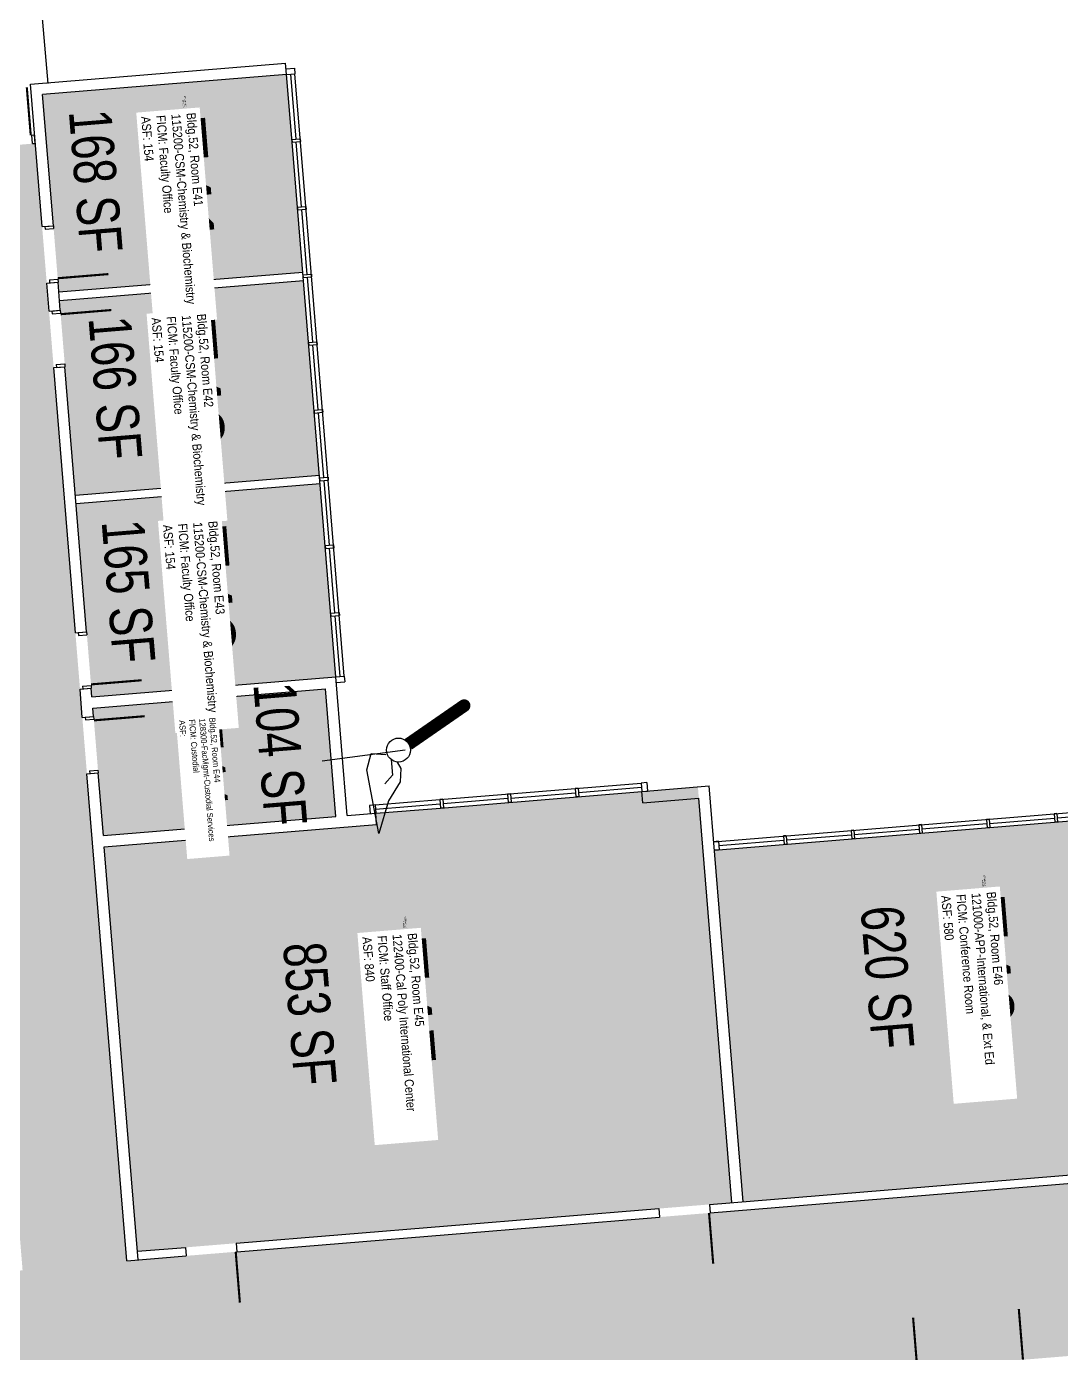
# Model space of a CAD drawing. Header units: inches. Extents: x 69213595 to 69219133, y 27671820 to 27676125.
# Drawn here: x 69214319 to 69215051, y 27673386 to 27674324 of the extents above; entities that cross this region are included whole.
import ezdxf
from ezdxf.enums import TextEntityAlignment as Align

# ---------------------------------------------------------------- set-up
doc = ezdxf.new("R2010")
doc.units = ezdxf.units.IN
doc.header["$LTSCALE"] = 100
doc.header["$MEASUREMENT"] = 0
doc.layers.get('0').update_dxf_attribs({"linetype": 'CONTINUOUS'})
for name, color, linetype in [('A-DOOR', 2, 'CONTINUOUS'), ('A-FLOR', 3, 'CONTINUOUS'), ('A-GLAZ', 1, 'CONTINUOUS'), ('A-IDEN-ICON', 4, 'CONTINUOUS'), ('A-IDEN-RNUM', 7, 'CONTINUOUS'), ('A-IDEN-SNUM', 4, 'CONTINUOUS'), ('A-IDEN-VNUM', 4, 'CONTINUOUS'), ('A-WALL', 5, 'CONTINUOUS'), ('AREA-TEXT', 3, 'CONTINUOUS'), ('Rooms-Category-Color', 7, 'CONTINUOUS'), ('Rooms-College-Color', 7, 'CONTINUOUS'), ('Rooms-Department-Color', 7, 'CONTINUOUS'), ('Rooms-Division-Color', 7, 'CONTINUOUS'), ('Rooms-Information', 7, 'CONTINUOUS')]:
    doc.layers.add(name, color=color, linetype=linetype)
doc.styles.add('CP_AREA', font='arial.ttf', dxfattribs={"height": 15})
doc.styles.add('CP_ROOMSNUMBER', font='arial.ttf', dxfattribs={"height": 1})
doc.styles.add('CP_ROOMVNUMBER', font='arial.ttf', dxfattribs={"width": 0.85, "height": 0.075})

# ---------------------------------------------------------------- blocks, each defined once
blk = doc.blocks.new('CPCUST')
for p, q in [((0.0297, -0.0341), (0.0376, -0.0302)), ((0.0376, -0.0302), (0.0533, -0.0324)), ((0.0171, -0.0639), (0.02, -0.0466)), ((0.0262, -0.0408), (0.0446, -0.0406)), ((0.0446, -0.0406), (0.0543, -0.0505)), ((0.0533, -0.0324), (0.0745, -0.0479)), ((0.0745, -0.0479), (0.1117, -0.0625)), ((0.0358, -0.0705), (0.0171, -0.0639)), ((0.1117, -0.0625), (0.0358, -0.0705))]:
    blk.add_line(p, q)
at = {"const_width": 0.015}
blk.add_lwpolyline([(-0.03, 0.05), (0.01, -0.0193)], dxfattribs=at)
at = {"const_width": 0.0075}
blk.add_lwpolyline([(-0.0332, 0.0481, 1), (-0.0268, 0.0519, 1)], format="xyb", close=True, dxfattribs=at)
blk.add_circle((0.0158, -0.0313), 0.0141)

msp = doc.modelspace()

# ---------------------------------------------------------------- hatches: boundary and pattern name
at = {"layer": 'Rooms-Category-Color', "true_color": 0xadadad}
for points in [[(69215840.75, 27673099.77), (69215837.81, 27673135.65), (69215823.62, 27673308.82), (69215820.68, 27673344.7), (69215812.35, 27673446.36), (69215565.93, 27673426.17), (69215557.95, 27673425.52), (69215582.07, 27673131.25), (69215510.31, 27673125.37), (69215486.68, 27673413.66), (69215486.19, 27673419.63), (69215058.63, 27673384.6), (69215022.75, 27673381.66), (69214983.88, 27673378.47), (69214948, 27673375.53), (69214569.27, 27673344.5), (69214533.39, 27673341.56), (69214399.83, 27673330.62), (69214359.94, 27673327.64), (69214296.12, 27673322.87), (69214154.6, 27673311.28), (69214144.8, 27673430.87), (69214310.24, 27673444.43), (69214316.22, 27673444.92), (69214311.48, 27673502.73), (69214308.54, 27673538.61), (69214306.58, 27673562.53), (69214303.64, 27673598.41), (69214287.8, 27673791.76), (69214284.86, 27673827.64), (69214282.9, 27673851.56), (69214279.96, 27673887.44), (69214264.28, 27674078.8), (69214261.34, 27674114.68), (69214259.38, 27674138.6), (69214256.44, 27674174.48), (69214251.46, 27674235.27), (69214325.21, 27674241.32), (69214357.31, 27673849.63), (69214389.91, 27673451.71), (69214397.89, 27673452.37), (69214818.23, 27673486.81), (69215063.65, 27673506.92), (69215099.53, 27673509.86), (69215207.17, 27673518.68), (69215243.05, 27673521.62), (69215548.03, 27673546.61), (69215556, 27673547.26), (69215802.43, 27673567.45), (69215790.24, 27673716.22), (69215832.85, 27673719.71), (69215832.36, 27673725.69), (69215789.75, 27673722.2), (69215745.81, 27674258.39), (69215742.87, 27674294.27), (69215716.68, 27674613.92), (69215713.74, 27674649.8), (69215706.5, 27674738.19), (69215524.47, 27675247.88), (69215512.34, 27675281.78), (69215403.46, 27675585.87), (69215540.46, 27675634.88), (69215548.89, 27675611.3), (69215561.02, 27675577.4), (69215622.41, 27675405.79), (69215634.54, 27675371.9), (69215739.63, 27675078.13), (69215751.76, 27675044.23), (69215797.61, 27674916.07), (69215921.32, 27674926.2), (69215957.2, 27674929.14), (69215999.35, 27674932.6), (69216032.24, 27674935.29), (69216068.12, 27674938.23), (69216151.84, 27674945.09), (69216187.72, 27674948.03), (69216314.29, 27674958.4), (69216421.93, 27674967.22), (69216888.37, 27675005.44), (69216924.25, 27675008.38), (69216954.15, 27675010.83), (69216990.03, 27675013.77), (69217037.87, 27675017.69), (69217073.75, 27675020.63), (69217468.43, 27675052.97), (69217504.3, 27675055.91), (69217563.11, 27675060.73), (69217598.99, 27675063.67), (69217671.74, 27675069.63), (69217707.62, 27675072.57), (69218096.32, 27675104.42), (69218132.2, 27675107.36), (69218174.06, 27675110.79), (69218209.94, 27675113.73), (69218254.79, 27675117.41), (69218290.67, 27675120.35), (69218673.39, 27675151.71), (69218709.27, 27675154.65), (69218751.13, 27675158.08), (69218763.09, 27675012.07), (69218721.23, 27675008.64), (69218685.35, 27675005.7), (69218302.63, 27674974.34), (69218266.75, 27674971.4), (69218221.9, 27674967.72), (69218186.02, 27674964.78), (69218144.16, 27674961.35), (69218108.28, 27674958.41), (69217719.59, 27674926.56), (69217659.79, 27674921.66), (69217459.71, 27674905.27), (69217423.83, 27674902.33), (69217257.39, 27674888.69), (69217221.51, 27674885.75), (69217193.6, 27674883.46), (69217173.67, 27674881.83), (69217137.79, 27674878.89), (69216744.85, 27674846.69), (69216708.97, 27674843.75), (69216649.18, 27674838.85), (69216613.3, 27674835.91), (69216553.5, 27674831.01), (69216517.62, 27674828.07), (69216130.66, 27674796.37), (69216094.78, 27674793.43), (69216076.84, 27674791.96), (69216040.96, 27674789.02), (69215849.6, 27674773.34), (69215854.29, 27674716.18), (69215857.23, 27674680.3), (69215861.21, 27674631.7), (69215864.15, 27674595.82), (69215878.25, 27674423.76), (69215885.48, 27674335.55), (69215927.34, 27674338.98), (69215930.14, 27674304.8), (69215932.75, 27674272.9), (69215933.14, 27674268.22), (69215891.28, 27674264.79), (69215918.27, 27673935.39), (69215919.25, 27673923.33), (69215934.66, 27673734.09), (69215892.15, 27673730.59), (69215892.64, 27673724.61), (69215935.15, 27673728.11), (69215955.34, 27673482.91), (69216291.47, 27673510.45), (69216327.35, 27673513.39), (69216554.59, 27673532.01), (69216590.46, 27673534.95), (69216716.04, 27673545.24), (69216751.92, 27673548.18), (69217242.28, 27673588.36), (69217278.16, 27673591.3), (69217349.92, 27673597.18), (69217385.8, 27673600.12), (69217430.65, 27673603.8), (69217484.47, 27673608.21), (69217520.35, 27673611.15), (69217734.63, 27673628.71), (69217736.43, 27673606.78), (69217744.4, 27673607.43), (69217743.91, 27673613.41), (69217774.81, 27673615.95), (69217751.12, 27673904.98), (69217831.85, 27673911.59), (69217854.23, 27673638.51), (69217862.2, 27673639.16), (69218120.34, 27673660.31), (69218156.22, 27673663.25), (69218345.58, 27673678.77), (69218405.38, 27673683.67), (69218536.94, 27673694.45), (69218596.74, 27673699.35), (69218780.13, 27673714.38), (69218837.93, 27673719.11), (69218907.7, 27673724.83), (69218911.13, 27673682.97), (69218914.07, 27673647.09), (69218917.5, 27673605.23), (69218925.02, 27673513.48), (69218805.42, 27673503.68), (69218797.9, 27673595.43), (69218789.93, 27673594.78), (69218691.26, 27673586.69), (69218655.38, 27673583.75), (69218547.74, 27673574.93), (69218511.86, 27673571.99), (69218404.22, 27673563.17), (69218368.34, 27673560.23), (69218261.7, 27673551.49), (69218225.82, 27673548.55), (69218118.18, 27673539.73), (69218082.3, 27673536.79), (69217968.68, 27673527.48), (69217932.8, 27673524.54), (69217752.4, 27673509.76), (69217750.61, 27673531.69), (69217742.63, 27673531.03), (69217769.09, 27673208.12), (69217697.33, 27673202.24), (69217672.67, 27673503.23), (69217432.48, 27673483.55), (69217249.09, 27673468.52), (69217213.21, 27673465.58), (69217045.77, 27673451.86), (69217009.89, 27673448.92), (69216812.55, 27673432.75), (69216776.67, 27673429.81), (69216150.27, 27673378.48), (69216114.39, 27673375.54), (69215965.14, 27673363.31), (69215993.24, 27673020.46), (69215995.85, 27672988.57), (69215998.79, 27672952.69), (69216035.09, 27672509.67), (69215890.08, 27672497.79), (69215883.54, 27672577.52), (69215880.28, 27672617.39), (69215878.74, 27672636.1), (69215860.5, 27672858.78), (69215857.56, 27672894.66)], [(69214373.32, 27673752.11), (69214537.77, 27673765.59), (69214530.38, 27673855.78), (69214365.93, 27673842.31)]]:
    msp.add_hatch(color=253, dxfattribs=at).paths.add_polyline_path(points)
at = {"layer": 'Rooms-Category-Color', "true_color": 0xfa9ba3}
for points in [[(69214502.83, 27674289.98), (69214330.41, 27674275.86), (69214341.84, 27674136.32), (69214514.26, 27674150.45), (69214506.75, 27674242.14)], [(69214342.33, 27674130.34), (69214514.75, 27674144.47), (69214526.02, 27674006.93), (69214353.6, 27673992.8)], [(69214365.28, 27673850.28), (69214537.7, 27673864.41), (69214526.51, 27674000.95), (69214354.09, 27673986.82)], [(69214611.73, 27673771.65), (69214793.67, 27673786.55), (69214817.74, 27673492.79), (69214397.4, 27673458.35), (69214373.98, 27673744.14), (69214566.52, 27673759.91), (69214565.87, 27673767.89)], [(69214825.71, 27673493.44), (69215063.16, 27673512.9), (69215099.04, 27673515.84), (69215182.76, 27673522.7), (69215162.41, 27673771.12), (69215141.68, 27673769.42), (69214805.35, 27673741.86)]]:
    msp.add_hatch(color=241, dxfattribs=at).paths.add_polyline_path(points)
at = {"layer": 'Rooms-College-Color', "true_color": 0xadadad}
for points in [[(69215840.75, 27673099.77), (69215837.81, 27673135.65), (69215823.62, 27673308.82), (69215820.68, 27673344.7), (69215812.35, 27673446.36), (69215565.93, 27673426.17), (69215557.95, 27673425.52), (69215582.07, 27673131.25), (69215510.31, 27673125.37), (69215486.68, 27673413.66), (69215486.19, 27673419.63), (69215058.63, 27673384.6), (69215022.75, 27673381.66), (69214983.88, 27673378.47), (69214948, 27673375.53), (69214569.27, 27673344.5), (69214533.39, 27673341.56), (69214399.83, 27673330.62), (69214359.94, 27673327.64), (69214296.12, 27673322.87), (69214154.6, 27673311.28), (69214144.8, 27673430.87), (69214310.24, 27673444.43), (69214316.22, 27673444.92), (69214311.48, 27673502.73), (69214308.54, 27673538.61), (69214306.58, 27673562.53), (69214303.64, 27673598.41), (69214287.8, 27673791.76), (69214284.86, 27673827.64), (69214282.9, 27673851.56), (69214279.96, 27673887.44), (69214264.28, 27674078.8), (69214261.34, 27674114.68), (69214259.38, 27674138.6), (69214256.44, 27674174.48), (69214251.46, 27674235.27), (69214325.21, 27674241.32), (69214357.31, 27673849.63), (69214389.91, 27673451.71), (69214397.89, 27673452.37), (69214818.23, 27673486.81), (69215063.65, 27673506.92), (69215099.53, 27673509.86), (69215207.17, 27673518.68), (69215243.05, 27673521.62), (69215548.03, 27673546.61), (69215556, 27673547.26), (69215802.43, 27673567.45), (69215790.24, 27673716.22), (69215832.85, 27673719.71), (69215832.36, 27673725.69), (69215789.75, 27673722.2), (69215745.81, 27674258.39), (69215742.87, 27674294.27), (69215716.68, 27674613.92), (69215713.74, 27674649.8), (69215706.5, 27674738.19), (69215524.47, 27675247.88), (69215512.34, 27675281.78), (69215403.46, 27675585.87), (69215540.46, 27675634.88), (69215548.89, 27675611.3), (69215561.02, 27675577.4), (69215622.41, 27675405.79), (69215634.54, 27675371.9), (69215739.63, 27675078.13), (69215751.76, 27675044.23), (69215797.61, 27674916.07), (69215921.32, 27674926.2), (69215957.2, 27674929.14), (69215999.35, 27674932.6), (69216032.24, 27674935.29), (69216068.12, 27674938.23), (69216151.84, 27674945.09), (69216187.72, 27674948.03), (69216314.29, 27674958.4), (69216421.93, 27674967.22), (69216888.37, 27675005.44), (69216924.25, 27675008.38), (69216954.15, 27675010.83), (69216990.03, 27675013.77), (69217037.87, 27675017.69), (69217073.75, 27675020.63), (69217468.43, 27675052.97), (69217504.3, 27675055.91), (69217563.11, 27675060.73), (69217598.99, 27675063.67), (69217671.74, 27675069.63), (69217707.62, 27675072.57), (69218096.32, 27675104.42), (69218132.2, 27675107.36), (69218174.06, 27675110.79), (69218209.94, 27675113.73), (69218254.79, 27675117.41), (69218290.67, 27675120.35), (69218673.39, 27675151.71), (69218709.27, 27675154.65), (69218751.13, 27675158.08), (69218763.09, 27675012.07), (69218721.23, 27675008.64), (69218685.35, 27675005.7), (69218302.63, 27674974.34), (69218266.75, 27674971.4), (69218221.9, 27674967.72), (69218186.02, 27674964.78), (69218144.16, 27674961.35), (69218108.28, 27674958.41), (69217719.59, 27674926.56), (69217659.79, 27674921.66), (69217459.71, 27674905.27), (69217423.83, 27674902.33), (69217257.39, 27674888.69), (69217221.51, 27674885.75), (69217193.6, 27674883.46), (69217173.67, 27674881.83), (69217137.79, 27674878.89), (69216744.85, 27674846.69), (69216708.97, 27674843.75), (69216649.18, 27674838.85), (69216613.3, 27674835.91), (69216553.5, 27674831.01), (69216517.62, 27674828.07), (69216130.66, 27674796.37), (69216094.78, 27674793.43), (69216076.84, 27674791.96), (69216040.96, 27674789.02), (69215849.6, 27674773.34), (69215854.29, 27674716.18), (69215857.23, 27674680.3), (69215861.21, 27674631.7), (69215864.15, 27674595.82), (69215878.25, 27674423.76), (69215885.48, 27674335.55), (69215927.34, 27674338.98), (69215930.14, 27674304.8), (69215932.75, 27674272.9), (69215933.14, 27674268.22), (69215891.28, 27674264.79), (69215918.27, 27673935.39), (69215919.25, 27673923.33), (69215934.66, 27673734.09), (69215892.15, 27673730.59), (69215892.64, 27673724.61), (69215935.15, 27673728.11), (69215955.34, 27673482.91), (69216291.47, 27673510.45), (69216327.35, 27673513.39), (69216554.59, 27673532.01), (69216590.46, 27673534.95), (69216716.04, 27673545.24), (69216751.92, 27673548.18), (69217242.28, 27673588.36), (69217278.16, 27673591.3), (69217349.92, 27673597.18), (69217385.8, 27673600.12), (69217430.65, 27673603.8), (69217484.47, 27673608.21), (69217520.35, 27673611.15), (69217734.63, 27673628.71), (69217736.43, 27673606.78), (69217744.4, 27673607.43), (69217743.91, 27673613.41), (69217774.81, 27673615.95), (69217751.12, 27673904.98), (69217831.85, 27673911.59), (69217854.23, 27673638.51), (69217862.2, 27673639.16), (69218120.34, 27673660.31), (69218156.22, 27673663.25), (69218345.58, 27673678.77), (69218405.38, 27673683.67), (69218536.94, 27673694.45), (69218596.74, 27673699.35), (69218780.13, 27673714.38), (69218837.93, 27673719.11), (69218907.7, 27673724.83), (69218911.13, 27673682.97), (69218914.07, 27673647.09), (69218917.5, 27673605.23), (69218925.02, 27673513.48), (69218805.42, 27673503.68), (69218797.9, 27673595.43), (69218789.93, 27673594.78), (69218691.26, 27673586.69), (69218655.38, 27673583.75), (69218547.74, 27673574.93), (69218511.86, 27673571.99), (69218404.22, 27673563.17), (69218368.34, 27673560.23), (69218261.7, 27673551.49), (69218225.82, 27673548.55), (69218118.18, 27673539.73), (69218082.3, 27673536.79), (69217968.68, 27673527.48), (69217932.8, 27673524.54), (69217752.4, 27673509.76), (69217750.61, 27673531.69), (69217742.63, 27673531.03), (69217769.09, 27673208.12), (69217697.33, 27673202.24), (69217672.67, 27673503.23), (69217432.48, 27673483.55), (69217249.09, 27673468.52), (69217213.21, 27673465.58), (69217045.77, 27673451.86), (69217009.89, 27673448.92), (69216812.55, 27673432.75), (69216776.67, 27673429.81), (69216150.27, 27673378.48), (69216114.39, 27673375.54), (69215965.14, 27673363.31), (69215993.24, 27673020.46), (69215995.85, 27672988.57), (69215998.79, 27672952.69), (69216035.09, 27672509.67), (69215890.08, 27672497.79), (69215883.54, 27672577.52), (69215880.28, 27672617.39), (69215878.74, 27672636.1), (69215860.5, 27672858.78), (69215857.56, 27672894.66)], [(69214373.32, 27673752.11), (69214537.77, 27673765.59), (69214530.38, 27673855.78), (69214365.93, 27673842.31)]]:
    msp.add_hatch(color=253, dxfattribs=at).paths.add_polyline_path(points)
at = {"layer": 'Rooms-College-Color', "true_color": 0x80bc67}
for points in [[(69214502.83, 27674289.98), (69214330.41, 27674275.86), (69214341.84, 27674136.32), (69214514.26, 27674150.45), (69214506.75, 27674242.14)], [(69214342.33, 27674130.34), (69214514.75, 27674144.47), (69214526.02, 27674006.93), (69214353.6, 27673992.8)], [(69214365.28, 27673850.28), (69214537.7, 27673864.41), (69214526.51, 27674000.95), (69214354.09, 27673986.82)], [(69214611.73, 27673771.65), (69214793.67, 27673786.55), (69214817.74, 27673492.79), (69214397.4, 27673458.35), (69214373.98, 27673744.14), (69214566.52, 27673759.91), (69214565.87, 27673767.89)], [(69214825.71, 27673493.44), (69215063.16, 27673512.9), (69215099.04, 27673515.84), (69215182.76, 27673522.7), (69215162.41, 27673771.12), (69215141.68, 27673769.42), (69214805.35, 27673741.86)]]:
    msp.add_hatch(color=83, dxfattribs=at).paths.add_polyline_path(points)
at = {"layer": 'Rooms-Department-Color', "true_color": 0xacacac}
for points in [[(69215840.75, 27673099.77), (69215837.81, 27673135.65), (69215823.62, 27673308.82), (69215820.68, 27673344.7), (69215812.35, 27673446.36), (69215565.93, 27673426.17), (69215557.95, 27673425.52), (69215582.07, 27673131.25), (69215510.31, 27673125.37), (69215486.68, 27673413.66), (69215486.19, 27673419.63), (69215058.63, 27673384.6), (69215022.75, 27673381.66), (69214983.88, 27673378.47), (69214948, 27673375.53), (69214569.27, 27673344.5), (69214533.39, 27673341.56), (69214399.83, 27673330.62), (69214359.94, 27673327.64), (69214296.12, 27673322.87), (69214154.6, 27673311.28), (69214144.8, 27673430.87), (69214310.24, 27673444.43), (69214316.22, 27673444.92), (69214311.48, 27673502.73), (69214308.54, 27673538.61), (69214306.58, 27673562.53), (69214303.64, 27673598.41), (69214287.8, 27673791.76), (69214284.86, 27673827.64), (69214282.9, 27673851.56), (69214279.96, 27673887.44), (69214264.28, 27674078.8), (69214261.34, 27674114.68), (69214259.38, 27674138.6), (69214256.44, 27674174.48), (69214251.46, 27674235.27), (69214325.21, 27674241.32), (69214357.31, 27673849.63), (69214389.91, 27673451.71), (69214397.89, 27673452.37), (69214818.23, 27673486.81), (69215063.65, 27673506.92), (69215099.53, 27673509.86), (69215207.17, 27673518.68), (69215243.05, 27673521.62), (69215548.03, 27673546.61), (69215556, 27673547.26), (69215802.43, 27673567.45), (69215790.24, 27673716.22), (69215832.85, 27673719.71), (69215832.36, 27673725.69), (69215789.75, 27673722.2), (69215745.81, 27674258.39), (69215742.87, 27674294.27), (69215716.68, 27674613.92), (69215713.74, 27674649.8), (69215706.5, 27674738.19), (69215524.47, 27675247.88), (69215512.34, 27675281.78), (69215403.46, 27675585.87), (69215540.46, 27675634.88), (69215548.89, 27675611.3), (69215561.02, 27675577.4), (69215622.41, 27675405.79), (69215634.54, 27675371.9), (69215739.63, 27675078.13), (69215751.76, 27675044.23), (69215797.61, 27674916.07), (69215921.32, 27674926.2), (69215957.2, 27674929.14), (69215999.35, 27674932.6), (69216032.24, 27674935.29), (69216068.12, 27674938.23), (69216151.84, 27674945.09), (69216187.72, 27674948.03), (69216314.29, 27674958.4), (69216421.93, 27674967.22), (69216888.37, 27675005.44), (69216924.25, 27675008.38), (69216954.15, 27675010.83), (69216990.03, 27675013.77), (69217037.87, 27675017.69), (69217073.75, 27675020.63), (69217468.43, 27675052.97), (69217504.3, 27675055.91), (69217563.11, 27675060.73), (69217598.99, 27675063.67), (69217671.74, 27675069.63), (69217707.62, 27675072.57), (69218096.32, 27675104.42), (69218132.2, 27675107.36), (69218174.06, 27675110.79), (69218209.94, 27675113.73), (69218254.79, 27675117.41), (69218290.67, 27675120.35), (69218673.39, 27675151.71), (69218709.27, 27675154.65), (69218751.13, 27675158.08), (69218763.09, 27675012.07), (69218721.23, 27675008.64), (69218685.35, 27675005.7), (69218302.63, 27674974.34), (69218266.75, 27674971.4), (69218221.9, 27674967.72), (69218186.02, 27674964.78), (69218144.16, 27674961.35), (69218108.28, 27674958.41), (69217719.59, 27674926.56), (69217659.79, 27674921.66), (69217459.71, 27674905.27), (69217423.83, 27674902.33), (69217257.39, 27674888.69), (69217221.51, 27674885.75), (69217193.6, 27674883.46), (69217173.67, 27674881.83), (69217137.79, 27674878.89), (69216744.85, 27674846.69), (69216708.97, 27674843.75), (69216649.18, 27674838.85), (69216613.3, 27674835.91), (69216553.5, 27674831.01), (69216517.62, 27674828.07), (69216130.66, 27674796.37), (69216094.78, 27674793.43), (69216076.84, 27674791.96), (69216040.96, 27674789.02), (69215849.6, 27674773.34), (69215854.29, 27674716.18), (69215857.23, 27674680.3), (69215861.21, 27674631.7), (69215864.15, 27674595.82), (69215878.25, 27674423.76), (69215885.48, 27674335.55), (69215927.34, 27674338.98), (69215930.14, 27674304.8), (69215932.75, 27674272.9), (69215933.14, 27674268.22), (69215891.28, 27674264.79), (69215918.27, 27673935.39), (69215919.25, 27673923.33), (69215934.66, 27673734.09), (69215892.15, 27673730.59), (69215892.64, 27673724.61), (69215935.15, 27673728.11), (69215955.34, 27673482.91), (69216291.47, 27673510.45), (69216327.35, 27673513.39), (69216554.59, 27673532.01), (69216590.46, 27673534.95), (69216716.04, 27673545.24), (69216751.92, 27673548.18), (69217242.28, 27673588.36), (69217278.16, 27673591.3), (69217349.92, 27673597.18), (69217385.8, 27673600.12), (69217430.65, 27673603.8), (69217484.47, 27673608.21), (69217520.35, 27673611.15), (69217734.63, 27673628.71), (69217736.43, 27673606.78), (69217744.4, 27673607.43), (69217743.91, 27673613.41), (69217774.81, 27673615.95), (69217751.12, 27673904.98), (69217831.85, 27673911.59), (69217854.23, 27673638.51), (69217862.2, 27673639.16), (69218120.34, 27673660.31), (69218156.22, 27673663.25), (69218345.58, 27673678.77), (69218405.38, 27673683.67), (69218536.94, 27673694.45), (69218596.74, 27673699.35), (69218780.13, 27673714.38), (69218837.93, 27673719.11), (69218907.7, 27673724.83), (69218911.13, 27673682.97), (69218914.07, 27673647.09), (69218917.5, 27673605.23), (69218925.02, 27673513.48), (69218805.42, 27673503.68), (69218797.9, 27673595.43), (69218789.93, 27673594.78), (69218691.26, 27673586.69), (69218655.38, 27673583.75), (69218547.74, 27673574.93), (69218511.86, 27673571.99), (69218404.22, 27673563.17), (69218368.34, 27673560.23), (69218261.7, 27673551.49), (69218225.82, 27673548.55), (69218118.18, 27673539.73), (69218082.3, 27673536.79), (69217968.68, 27673527.48), (69217932.8, 27673524.54), (69217752.4, 27673509.76), (69217750.61, 27673531.69), (69217742.63, 27673531.03), (69217769.09, 27673208.12), (69217697.33, 27673202.24), (69217672.67, 27673503.23), (69217432.48, 27673483.55), (69217249.09, 27673468.52), (69217213.21, 27673465.58), (69217045.77, 27673451.86), (69217009.89, 27673448.92), (69216812.55, 27673432.75), (69216776.67, 27673429.81), (69216150.27, 27673378.48), (69216114.39, 27673375.54), (69215965.14, 27673363.31), (69215993.24, 27673020.46), (69215995.85, 27672988.57), (69215998.79, 27672952.69), (69216035.09, 27672509.67), (69215890.08, 27672497.79), (69215883.54, 27672577.52), (69215880.28, 27672617.39), (69215878.74, 27672636.1), (69215860.5, 27672858.78), (69215857.56, 27672894.66)], [(69214373.32, 27673752.11), (69214537.77, 27673765.59), (69214530.38, 27673855.78), (69214365.93, 27673842.31)]]:
    msp.add_hatch(color=253, dxfattribs=at).paths.add_polyline_path(points)
at = {"layer": 'Rooms-Department-Color', "true_color": 0xffe090}
for points in [[(69214502.83, 27674289.98), (69214330.41, 27674275.86), (69214341.84, 27674136.32), (69214514.26, 27674150.45), (69214506.75, 27674242.14)], [(69214342.33, 27674130.34), (69214514.75, 27674144.47), (69214526.02, 27674006.93), (69214353.6, 27673992.8)], [(69214365.28, 27673850.28), (69214537.7, 27673864.41), (69214526.51, 27674000.95), (69214354.09, 27673986.82)]]:
    msp.add_hatch(color=41, dxfattribs=at).paths.add_polyline_path(points)
at = {"layer": 'Rooms-Department-Color', "true_color": 0x62f98f}
for points in [[(69214611.73, 27673771.65), (69214793.67, 27673786.55), (69214817.74, 27673492.79), (69214397.4, 27673458.35), (69214373.98, 27673744.14), (69214566.52, 27673759.91), (69214565.87, 27673767.89)], [(69214825.71, 27673493.44), (69215063.16, 27673512.9), (69215099.04, 27673515.84), (69215182.76, 27673522.7), (69215162.41, 27673771.12), (69215141.68, 27673769.42), (69214805.35, 27673741.86)]]:
    msp.add_hatch(color=91, dxfattribs=at).paths.add_polyline_path(points)
at = {"layer": 'Rooms-Division-Color', "true_color": 0xadadad}
for points in [[(69215840.75, 27673099.77), (69215837.81, 27673135.65), (69215823.62, 27673308.82), (69215820.68, 27673344.7), (69215812.35, 27673446.36), (69215565.93, 27673426.17), (69215557.95, 27673425.52), (69215582.07, 27673131.25), (69215510.31, 27673125.37), (69215486.68, 27673413.66), (69215486.19, 27673419.63), (69215058.63, 27673384.6), (69215022.75, 27673381.66), (69214983.88, 27673378.47), (69214948, 27673375.53), (69214569.27, 27673344.5), (69214533.39, 27673341.56), (69214399.83, 27673330.62), (69214359.94, 27673327.64), (69214296.12, 27673322.87), (69214154.6, 27673311.28), (69214144.8, 27673430.87), (69214310.24, 27673444.43), (69214316.22, 27673444.92), (69214311.48, 27673502.73), (69214308.54, 27673538.61), (69214306.58, 27673562.53), (69214303.64, 27673598.41), (69214287.8, 27673791.76), (69214284.86, 27673827.64), (69214282.9, 27673851.56), (69214279.96, 27673887.44), (69214264.28, 27674078.8), (69214261.34, 27674114.68), (69214259.38, 27674138.6), (69214256.44, 27674174.48), (69214251.46, 27674235.27), (69214325.21, 27674241.32), (69214357.31, 27673849.63), (69214389.91, 27673451.71), (69214397.89, 27673452.37), (69214818.23, 27673486.81), (69215063.65, 27673506.92), (69215099.53, 27673509.86), (69215207.17, 27673518.68), (69215243.05, 27673521.62), (69215548.03, 27673546.61), (69215556, 27673547.26), (69215802.43, 27673567.45), (69215790.24, 27673716.22), (69215832.85, 27673719.71), (69215832.36, 27673725.69), (69215789.75, 27673722.2), (69215745.81, 27674258.39), (69215742.87, 27674294.27), (69215716.68, 27674613.92), (69215713.74, 27674649.8), (69215706.5, 27674738.19), (69215524.47, 27675247.88), (69215512.34, 27675281.78), (69215403.46, 27675585.87), (69215540.46, 27675634.88), (69215548.89, 27675611.3), (69215561.02, 27675577.4), (69215622.41, 27675405.79), (69215634.54, 27675371.9), (69215739.63, 27675078.13), (69215751.76, 27675044.23), (69215797.61, 27674916.07), (69215921.32, 27674926.2), (69215957.2, 27674929.14), (69215999.35, 27674932.6), (69216032.24, 27674935.29), (69216068.12, 27674938.23), (69216151.84, 27674945.09), (69216187.72, 27674948.03), (69216314.29, 27674958.4), (69216421.93, 27674967.22), (69216888.37, 27675005.44), (69216924.25, 27675008.38), (69216954.15, 27675010.83), (69216990.03, 27675013.77), (69217037.87, 27675017.69), (69217073.75, 27675020.63), (69217468.43, 27675052.97), (69217504.3, 27675055.91), (69217563.11, 27675060.73), (69217598.99, 27675063.67), (69217671.74, 27675069.63), (69217707.62, 27675072.57), (69218096.32, 27675104.42), (69218132.2, 27675107.36), (69218174.06, 27675110.79), (69218209.94, 27675113.73), (69218254.79, 27675117.41), (69218290.67, 27675120.35), (69218673.39, 27675151.71), (69218709.27, 27675154.65), (69218751.13, 27675158.08), (69218763.09, 27675012.07), (69218721.23, 27675008.64), (69218685.35, 27675005.7), (69218302.63, 27674974.34), (69218266.75, 27674971.4), (69218221.9, 27674967.72), (69218186.02, 27674964.78), (69218144.16, 27674961.35), (69218108.28, 27674958.41), (69217719.59, 27674926.56), (69217659.79, 27674921.66), (69217459.71, 27674905.27), (69217423.83, 27674902.33), (69217257.39, 27674888.69), (69217221.51, 27674885.75), (69217193.6, 27674883.46), (69217173.67, 27674881.83), (69217137.79, 27674878.89), (69216744.85, 27674846.69), (69216708.97, 27674843.75), (69216649.18, 27674838.85), (69216613.3, 27674835.91), (69216553.5, 27674831.01), (69216517.62, 27674828.07), (69216130.66, 27674796.37), (69216094.78, 27674793.43), (69216076.84, 27674791.96), (69216040.96, 27674789.02), (69215849.6, 27674773.34), (69215854.29, 27674716.18), (69215857.23, 27674680.3), (69215861.21, 27674631.7), (69215864.15, 27674595.82), (69215878.25, 27674423.76), (69215885.48, 27674335.55), (69215927.34, 27674338.98), (69215930.14, 27674304.8), (69215932.75, 27674272.9), (69215933.14, 27674268.22), (69215891.28, 27674264.79), (69215918.27, 27673935.39), (69215919.25, 27673923.33), (69215934.66, 27673734.09), (69215892.15, 27673730.59), (69215892.64, 27673724.61), (69215935.15, 27673728.11), (69215955.34, 27673482.91), (69216291.47, 27673510.45), (69216327.35, 27673513.39), (69216554.59, 27673532.01), (69216590.46, 27673534.95), (69216716.04, 27673545.24), (69216751.92, 27673548.18), (69217242.28, 27673588.36), (69217278.16, 27673591.3), (69217349.92, 27673597.18), (69217385.8, 27673600.12), (69217430.65, 27673603.8), (69217484.47, 27673608.21), (69217520.35, 27673611.15), (69217734.63, 27673628.71), (69217736.43, 27673606.78), (69217744.4, 27673607.43), (69217743.91, 27673613.41), (69217774.81, 27673615.95), (69217751.12, 27673904.98), (69217831.85, 27673911.59), (69217854.23, 27673638.51), (69217862.2, 27673639.16), (69218120.34, 27673660.31), (69218156.22, 27673663.25), (69218345.58, 27673678.77), (69218405.38, 27673683.67), (69218536.94, 27673694.45), (69218596.74, 27673699.35), (69218780.13, 27673714.38), (69218837.93, 27673719.11), (69218907.7, 27673724.83), (69218911.13, 27673682.97), (69218914.07, 27673647.09), (69218917.5, 27673605.23), (69218925.02, 27673513.48), (69218805.42, 27673503.68), (69218797.9, 27673595.43), (69218789.93, 27673594.78), (69218691.26, 27673586.69), (69218655.38, 27673583.75), (69218547.74, 27673574.93), (69218511.86, 27673571.99), (69218404.22, 27673563.17), (69218368.34, 27673560.23), (69218261.7, 27673551.49), (69218225.82, 27673548.55), (69218118.18, 27673539.73), (69218082.3, 27673536.79), (69217968.68, 27673527.48), (69217932.8, 27673524.54), (69217752.4, 27673509.76), (69217750.61, 27673531.69), (69217742.63, 27673531.03), (69217769.09, 27673208.12), (69217697.33, 27673202.24), (69217672.67, 27673503.23), (69217432.48, 27673483.55), (69217249.09, 27673468.52), (69217213.21, 27673465.58), (69217045.77, 27673451.86), (69217009.89, 27673448.92), (69216812.55, 27673432.75), (69216776.67, 27673429.81), (69216150.27, 27673378.48), (69216114.39, 27673375.54), (69215965.14, 27673363.31), (69215993.24, 27673020.46), (69215995.85, 27672988.57), (69215998.79, 27672952.69), (69216035.09, 27672509.67), (69215890.08, 27672497.79), (69215883.54, 27672577.52), (69215880.28, 27672617.39), (69215878.74, 27672636.1), (69215860.5, 27672858.78), (69215857.56, 27672894.66)], [(69214373.32, 27673752.11), (69214537.77, 27673765.59), (69214530.38, 27673855.78), (69214365.93, 27673842.31)]]:
    msp.add_hatch(color=253, dxfattribs=at).paths.add_polyline_path(points)
at = {"layer": 'Rooms-Division-Color', "true_color": 0xffe090}
for points in [[(69214502.83, 27674289.98), (69214330.41, 27674275.86), (69214341.84, 27674136.32), (69214514.26, 27674150.45), (69214506.75, 27674242.14)], [(69214342.33, 27674130.34), (69214514.75, 27674144.47), (69214526.02, 27674006.93), (69214353.6, 27673992.8)], [(69214365.28, 27673850.28), (69214537.7, 27673864.41), (69214526.51, 27674000.95), (69214354.09, 27673986.82)]]:
    msp.add_hatch(color=41, dxfattribs=at).paths.add_polyline_path(points)
at = {"layer": 'Rooms-Division-Color', "true_color": 0x62f98f}
for points in [[(69214611.73, 27673771.65), (69214793.67, 27673786.55), (69214817.74, 27673492.79), (69214397.4, 27673458.35), (69214373.98, 27673744.14), (69214566.52, 27673759.91), (69214565.87, 27673767.89)], [(69214825.71, 27673493.44), (69215063.16, 27673512.9), (69215099.04, 27673515.84), (69215182.76, 27673522.7), (69215162.41, 27673771.12), (69215141.68, 27673769.42), (69214805.35, 27673741.86)]]:
    msp.add_hatch(color=91, dxfattribs=at).paths.add_polyline_path(points)

# ---------------------------------------------------------------- linework, layer by layer
at = {"layer": 'A-DOOR'}
for points in [[(69214321.98, 27674247.07, 1.5, 1.5, 0), (69214319.2, 27674280.96, 0, 0, 0), (69214319.95, 27674281.02, 0, 0, 0.414214), (69214288.84, 27674244.36, 0, 0, 0.414214)], [(69214341.05, 27674146.04, 1.5, 1.5, 0), (69214376.92, 27674148.98, 0, 0, 0), (69214376.86, 27674149.73, 0, 0, 0.414214), (69214336.67, 27674181.05, 0, 0, 0.414214)], [(69214343.13, 27674120.63, 1.5, 1.5, 0), (69214379.01, 27674123.57, 0, 0, 0), (69214379.07, 27674122.82, 0, 0, -0.414214), (69214344.51, 27674085.37, 0, 0, -0.414214)], [(69214364.57, 27673859, 1.5, 1.5, 0), (69214400.45, 27673861.94, 0, 0, 0), (69214400.38, 27673862.69, 0, 0, 0.414214), (69214360.19, 27673894.01, 0, 0, 0.414214)], [(69214366.65, 27673833.59, 1.5, 1.5, 0), (69214402.53, 27673836.53, 0, 0, 0), (69214402.59, 27673835.78, 0, 0, -0.414214), (69214368.03, 27673798.33, 0, 0, -0.414214)], [(69214801.55, 27673485.46, 1.5, 1.5, 0), (69214804.49, 27673449.58, 0, 0, 0), (69214803.74, 27673449.52, 0, 0, -0.414214), (69214766.29, 27673484.08, 0, 0, -0.414214)], [(69214466.9, 27673458.04, 1.5, 1.5, 0), (69214469.84, 27673422.16, 0, 0, 0), (69214469.1, 27673422.1, 0, 0, -0.414214), (69214431.65, 27673456.66, 0, 0, -0.414214)], [(69214948.75, 27673375.6, 1.5, 1.5, 0), (69214945.81, 27673411.48, 0, 0, 0), (69214946.55, 27673411.54, 0, 0, -0.414214), (69214984, 27673376.98, 0, 0, -0.414214)], [(69215023.49, 27673381.72, 1.5, 1.5, 0), (69215020.55, 27673417.6, 0, 0, 0), (69215021.3, 27673417.66, 0, 0, -0.414214), (69215058.75, 27673383.1, 0, 0, -0.414214)]]:
    msp.add_lwpolyline(points, format="xyseb", dxfattribs=at)
at = {"layer": 'A-FLOR', "flags": 128}
msp.add_lwpolyline([(69214334.35, 27674283.69), (69214324.23, 27674400.61)], dxfattribs=at)
at = {"layer": 'A-GLAZ'}
for p, q in [((69214506.75, 27674242.14), (69214502.83, 27674289.98)), ((69214509.58, 27674244.38), (69214505.82, 27674290.23)), ((69214516.49, 27674196.79), (69214508.81, 27674290.47)), ((69214537.7, 27673864.41), (69214506.75, 27674242.14)), ((69214513.5, 27674196.54), (69214509.74, 27674242.39)), ((69214517.42, 27674148.7), (69214513.66, 27674194.55)), ((69214543.68, 27673864.9), (69214516.49, 27674196.79)), ((69214521.34, 27674100.86), (69214517.58, 27674146.71)), ((69214525.26, 27674053.02), (69214521.5, 27674098.87)), ((69214529.18, 27674005.18), (69214525.42, 27674051.03)), ((69214533.1, 27673957.34), (69214529.34, 27674003.19)), ((69214537.02, 27673909.5), (69214533.26, 27673955.35)), ((69214540.69, 27673864.66), (69214537.18, 27673907.51)), ((69214611.24, 27673777.63), (69214753.56, 27673789.29)), ((69214709.15, 27673782.64), (69214753.8, 27673786.3)), ((69214565.39, 27673773.87), (69214611.24, 27673777.63)), ((69214611.73, 27673771.65), (69214754.05, 27673783.31)), ((69214613.47, 27673774.8), (69214659.32, 27673778.56)), ((69214661.31, 27673778.72), (69214707.16, 27673782.48)), ((69214754.05, 27673783.31), (69214758.03, 27673783.63)), ((69214565.63, 27673770.88), (69214611.48, 27673774.64)), ((69214565.88, 27673767.89), (69214611.73, 27673771.65)), ((69214804.86, 27673747.84), (69215141.19, 27673775.4)), ((69214805.35, 27673741.86), (69215141.68, 27673769.42)), ((69215047.75, 27673764.73), (69215093.59, 27673768.49)), ((69214952.07, 27673756.89), (69214997.91, 27673760.65)), ((69214999.91, 27673760.81), (69215045.75, 27673764.57)), ((69214808.55, 27673745.13), (69214854.39, 27673748.89)), ((69214856.39, 27673749.05), (69214902.23, 27673752.81)), ((69214904.23, 27673752.97), (69214950.07, 27673756.73))]:
    msp.add_line(p, q, dxfattribs=at)
at = {"layer": 'A-IDEN-VNUM'}
msp.add_lwpolyline([(69214586.61, 27673812.5), (69214527.93, 27673804.85)], dxfattribs=at)
at = {"layer": 'A-WALL'}
for p, q in [((69214321.78, 27674283.18), (69214502.18, 27674297.96)), ((69214502.83, 27674289.98), (69214502.18, 27674297.96)), ((69214502.5, 27674293.97), (69214508.48, 27674294.46)), ((69214508.48, 27674294.46), (69214508.81, 27674290.47)), ((69214330.03, 27674182.51), (69214321.78, 27674283.18)), ((69214502.83, 27674289.98), (69214330.41, 27674275.86)), ((69214502.83, 27674289.98), (69214508.81, 27674290.47)), ((69214338, 27674183.17), (69214330.41, 27674275.86)), ((69214322.73, 27674247.13), (69214324.72, 27674247.3)), ((69214323.22, 27674241.15), (69214322.73, 27674247.13)), ((69214325.21, 27674241.32), (69214324.72, 27674247.3)), ((69214323.22, 27674241.15), (69214325.21, 27674241.32)), ((69214506.59, 27674244.14), (69214512.57, 27674244.63)), ((69214506.59, 27674244.14), (69214506.75, 27674242.14)), ((69214506.75, 27674242.14), (69214512.73, 27674242.63)), ((69214512.57, 27674244.63), (69214512.73, 27674242.63)), ((69214510.51, 27674196.3), (69214516.49, 27674196.79)), ((69214510.51, 27674196.3), (69214516.49, 27674196.79)), ((69214510.51, 27674196.3), (69214510.67, 27674194.3)), ((69214510.67, 27674194.3), (69214516.65, 27674194.79)), ((69214516.49, 27674196.79), (69214516.65, 27674194.79)), ((69214330.03, 27674182.51), (69214338, 27674183.17)), ((69214332.02, 27674182.68), (69214338, 27674183.17)), ((69214332.02, 27674182.68), (69214332.19, 27674180.68)), ((69214332.19, 27674180.68), (69214338.17, 27674181.17)), ((69214338, 27674183.17), (69214338.17, 27674181.17)), ((69214333.3, 27674142.65), (69214341.27, 27674143.3)), ((69214334.93, 27674122.71), (69214333.3, 27674142.65)), ((69214335.13, 27674144.8), (69214341.11, 27674145.29)), ((69214335.13, 27674144.8), (69214335.29, 27674142.81)), ((69214335.29, 27674142.81), (69214341.27, 27674143.3)), ((69214341.11, 27674145.29), (69214341.27, 27674143.3)), ((69214342.9, 27674123.37), (69214341.27, 27674143.3)), ((69214341.84, 27674136.32), (69214514.26, 27674150.45)), ((69214342.33, 27674130.34), (69214514.75, 27674144.47)), ((69214514.43, 27674148.46), (69214520.41, 27674148.95)), ((69214514.43, 27674148.46), (69214514.59, 27674146.46)), ((69214514.59, 27674146.46), (69214520.57, 27674146.95)), ((69214520.41, 27674148.95), (69214520.57, 27674146.95)), ((69214334.93, 27674122.71), (69214342.9, 27674123.37)), ((69214336.92, 27674122.88), (69214342.9, 27674123.37)), ((69214342.9, 27674123.37), (69214343.07, 27674121.37)), ((69214336.92, 27674122.88), (69214337.09, 27674120.88)), ((69214337.09, 27674120.88), (69214343.07, 27674121.37)), ((69214518.35, 27674100.62), (69214524.33, 27674101.11)), ((69214518.35, 27674100.62), (69214518.51, 27674098.63)), ((69214518.51, 27674098.63), (69214524.49, 27674099.12)), ((69214524.33, 27674101.11), (69214524.49, 27674099.12)), ((69214338.2, 27674082.85), (69214346.17, 27674083.5)), ((69214353.55, 27673895.47), (69214338.2, 27674082.85)), ((69214340.03, 27674085), (69214346.01, 27674085.49)), ((69214340.03, 27674085), (69214340.19, 27674083.01)), ((69214340.19, 27674083.01), (69214346.17, 27674083.5)), ((69214346.01, 27674085.49), (69214346.17, 27674083.5)), ((69214361.52, 27673896.13), (69214346.17, 27674083.5)), ((69214522.27, 27674052.78), (69214528.25, 27674053.27)), ((69214522.27, 27674052.78), (69214522.43, 27674050.79)), ((69214522.43, 27674050.79), (69214528.41, 27674051.28)), ((69214528.25, 27674053.27), (69214528.41, 27674051.28)), ((69214353.6, 27673992.8), (69214526.02, 27674006.93)), ((69214526.19, 27674004.94), (69214532.17, 27674005.43)), ((69214526.19, 27674004.94), (69214526.35, 27674002.95)), ((69214526.35, 27674002.95), (69214532.33, 27674003.44)), ((69214532.17, 27674005.43), (69214532.33, 27674003.44)), ((69214354.09, 27673986.82), (69214526.51, 27674000.95)), ((69214530.11, 27673957.1), (69214536.09, 27673957.59)), ((69214530.11, 27673957.1), (69214530.27, 27673955.11)), ((69214530.27, 27673955.11), (69214536.25, 27673955.6)), ((69214536.09, 27673957.59), (69214536.25, 27673955.6)), ((69214534.03, 27673909.26), (69214540.01, 27673909.75)), ((69214534.03, 27673909.26), (69214534.19, 27673907.27)), ((69214534.19, 27673907.27), (69214540.17, 27673907.76)), ((69214540.01, 27673909.75), (69214540.17, 27673907.76)), ((69214353.55, 27673895.47), (69214361.52, 27673896.13)), ((69214355.54, 27673895.64), (69214361.52, 27673896.13)), ((69214355.54, 27673895.64), (69214355.71, 27673893.64)), ((69214355.71, 27673893.64), (69214361.69, 27673894.13)), ((69214361.52, 27673896.13), (69214361.69, 27673894.13)), ((69214365.28, 27673850.28), (69214537.7, 27673864.41)), ((69214537.7, 27673864.41), (69214543.68, 27673864.9)), ((69214545.75, 27673766.24), (69214537.7, 27673864.41)), ((69214538.03, 27673860.42), (69214544.01, 27673860.91)), ((69214543.68, 27673864.9), (69214544.01, 27673860.91)), ((69214356.82, 27673855.61), (69214364.79, 27673856.26)), ((69214358.45, 27673835.68), (69214356.82, 27673855.61)), ((69214358.65, 27673857.76), (69214364.63, 27673858.25)), ((69214358.65, 27673857.76), (69214358.81, 27673855.77)), ((69214358.81, 27673855.77), (69214364.79, 27673856.26)), ((69214364.63, 27673858.25), (69214364.79, 27673856.26)), ((69214365.28, 27673850.28), (69214364.79, 27673856.26)), ((69214365.93, 27673842.31), (69214530.38, 27673855.78)), ((69214537.77, 27673765.59), (69214530.38, 27673855.78)), ((69214366.42, 27673836.33), (69214365.93, 27673842.31)), ((69214358.45, 27673835.68), (69214366.42, 27673836.33)), ((69214360.44, 27673835.84), (69214366.42, 27673836.33)), ((69214360.44, 27673835.84), (69214360.61, 27673833.85)), ((69214360.61, 27673833.85), (69214366.59, 27673834.34)), ((69214366.42, 27673836.33), (69214366.59, 27673834.34)), ((69214361.72, 27673795.81), (69214369.69, 27673796.46)), ((69214389.91, 27673451.71), (69214361.72, 27673795.81)), ((69214363.55, 27673797.97), (69214369.53, 27673798.46)), ((69214363.55, 27673797.97), (69214363.71, 27673795.97)), ((69214363.71, 27673795.97), (69214369.69, 27673796.46)), ((69214369.53, 27673798.46), (69214369.69, 27673796.46)), ((69214373.32, 27673752.11), (69214369.69, 27673796.46)), ((69214708.91, 27673785.63), (69214706.91, 27673785.47)), ((69214708.91, 27673785.63), (69214709.4, 27673779.65)), ((69214757.54, 27673789.61), (69214753.56, 27673789.29)), ((69214753.56, 27673789.29), (69214754.05, 27673783.31)), ((69214754.05, 27673783.31), (69214801.64, 27673787.21)), ((69214757.54, 27673789.61), (69214758.03, 27673783.63)), ((69214825.71, 27673493.44), (69214801.64, 27673787.21)), ((69214613.23, 27673777.79), (69214611.24, 27673777.63)), ((69214611.24, 27673777.63), (69214611.73, 27673771.65)), ((69214613.23, 27673777.79), (69214613.72, 27673771.81)), ((69214661.07, 27673781.71), (69214659.07, 27673781.55)), ((69214659.07, 27673781.55), (69214659.56, 27673775.57)), ((69214661.07, 27673781.71), (69214661.56, 27673775.73)), ((69214706.91, 27673785.47), (69214707.4, 27673779.49)), ((69214709.4, 27673779.65), (69214707.4, 27673779.49)), ((69214754.7, 27673775.33), (69214754.05, 27673783.31)), ((69214754.7, 27673775.33), (69214794.32, 27673778.58)), ((69214817.74, 27673492.79), (69214794.32, 27673778.58)), ((69214545.75, 27673766.24), (69214565.87, 27673767.89)), ((69214565.39, 27673773.87), (69214561.4, 27673773.54)), ((69214561.4, 27673773.54), (69214561.89, 27673767.56)), ((69214565.39, 27673773.87), (69214565.88, 27673767.89)), ((69214565.39, 27673773.87), (69214565.88, 27673767.89)), ((69214566.52, 27673759.91), (69214565.87, 27673767.89)), ((69214613.72, 27673771.81), (69214611.73, 27673771.65)), ((69214661.56, 27673775.73), (69214659.56, 27673775.57)), ((69215047.5, 27673767.72), (69215045.51, 27673767.56)), ((69215045.51, 27673767.56), (69215046, 27673761.58)), ((69215047.5, 27673767.72), (69215047.99, 27673761.74)), ((69214373.32, 27673752.11), (69214537.77, 27673765.59)), ((69214373.98, 27673744.14), (69214566.52, 27673759.91)), ((69214951.82, 27673759.88), (69214949.83, 27673759.72)), ((69214949.83, 27673759.72), (69214950.32, 27673753.74)), ((69214951.82, 27673759.88), (69214952.31, 27673753.9)), ((69214999.66, 27673763.8), (69214997.67, 27673763.64)), ((69214997.67, 27673763.64), (69214998.16, 27673757.66)), ((69215000.15, 27673757.82), (69214998.16, 27673757.66)), ((69214999.66, 27673763.8), (69215000.15, 27673757.82)), ((69215047.99, 27673761.74), (69215046, 27673761.58)), ((69214808.3, 27673748.12), (69214804.86, 27673747.84)), ((69214808.3, 27673748.12), (69214808.79, 27673742.14)), ((69214856.14, 27673752.04), (69214854.15, 27673751.88)), ((69214854.15, 27673751.88), (69214854.64, 27673745.9)), ((69214856.14, 27673752.04), (69214856.63, 27673746.06)), ((69214903.98, 27673755.96), (69214901.99, 27673755.8)), ((69214901.99, 27673755.8), (69214902.48, 27673749.82)), ((69214904.47, 27673749.98), (69214902.48, 27673749.82)), ((69214903.98, 27673755.96), (69214904.47, 27673749.98)), ((69214952.31, 27673753.9), (69214950.32, 27673753.74)), ((69214397.89, 27673452.37), (69214373.98, 27673744.14)), ((69214808.79, 27673742.14), (69214805.35, 27673741.86)), ((69214856.63, 27673746.06), (69214854.64, 27673745.9)), ((69214801.81, 27673491.48), (69215063.16, 27673512.9)), ((69214802.3, 27673485.5), (69215063.65, 27673506.92)), ((69214467.16, 27673464.06), (69214765.93, 27673488.54)), ((69214765.93, 27673488.54), (69214766.42, 27673482.56)), ((69214801.81, 27673491.48), (69214802.3, 27673485.5)), ((69214467.65, 27673458.08), (69214766.42, 27673482.56)), ((69214397.4, 27673458.35), (69214431.28, 27673461.12)), ((69214431.28, 27673461.12), (69214431.77, 27673455.14)), ((69214467.16, 27673464.06), (69214467.65, 27673458.08)), ((69214389.91, 27673451.71), (69214431.77, 27673455.14))]:
    msp.add_line(p, q, dxfattribs=at)

# ---------------------------------------------------------------- block references
at = {"layer": 'A-IDEN-ICON', "xscale": 599.9999999985677, "yscale": 599.9999999985677, "zscale": 599.9999999985677, "rotation": 274.68}
msp.add_blockref('CPCUST', (69214599.94, 27673823.59), dxfattribs=at)

# ---------------------------------------------------------------- texts
at = {"layer": 'A-IDEN-RNUM', "style": 'CP_ROOMSNUMBER', "width": 0.85}
for s, p in [('0E41-00', (69214429.88, 27674269.42)), ('0E42-00', (69214437.19, 27674127.28)), ('0E43-00', (69214446.94, 27673926.02)), ('0E44-00', (69214444.22, 27673803.21)), ('0E46-00', (69214995.17, 27673718.84)), ('0E45-00', (69214585.76, 27673689.61))]:
    msp.add_text(s, height=1, rotation=274.68, dxfattribs=at).set_placement(p, align=Align.MIDDLE)
at = {"layer": 'A-IDEN-SNUM', "style": 'CP_ROOMSNUMBER', "width": 0.85}
for s, p in [('05200E4100', (69214431.21, 27674271.01)), ('05200E4200', (69214438.52, 27674128.88)), ('05200E4300', (69214448.27, 27673927.62)), ('05200E4400', (69214445.56, 27673804.81)), ('05200E4600', (69214996.51, 27673720.43)), ('05200E4500', (69214587.09, 27673691.21))]:
    msp.add_text(s, height=1, rotation=274.68, dxfattribs=at).set_placement(p, align=Align.MIDDLE)
at = {"layer": 'A-IDEN-VNUM', "style": 'CP_ROOMVNUMBER', "width": 0.85}
for s, height, p in [('E41', 45, (69214426.34, 27674214.6)), ('E42', 45, (69214433.65, 27674072.46)), ('E43', 45, (69214441.32, 27673926.02)), ('E44', 30, (69214444.22, 27673803.21)), ('E46', 45, (69214991.64, 27673664.01)), ('E45', 45, (69214582.22, 27673634.79))]:
    msp.add_text(s, height=height, rotation=274.68, dxfattribs=at).set_placement(p, align=Align.MIDDLE)
at = {"layer": 'AREA-TEXT', "style": 'CP_AREA', "width": 0.75}
for s, p in [('168 SF', (69214367.95, 27674214.61)), ('166 SF', (69214381.87, 27674068.52)), ('165 SF', (69214391.15, 27673924.75)), ('104 SF', (69214498.45, 27673809.7)), ('620 SF', (69214927.72, 27673652.05)), ('853 SF', (69214519.34, 27673626.25))]:
    msp.add_text(s, height=30, rotation=274.68, dxfattribs=at).set_placement(p, align=Align.MIDDLE_CENTER)

# ---------------------------------------------------------------- next in the draw order: texts
at = {"layer": 'Rooms-Information', "char_height": 6.4286, "width": 144, "attachment_point": 7, "rotation": 274.68, "style": 'CP_ROOMVNUMBER', "bg_fill": 3, "box_fill_scale": 1.5, "bg_fill_color": 256, "bg_fill_true_color": 13158600, "bg_fill_transparency": 0}
for s, insert in [('Bldg.52, Room E42^M^J115200-CSM-Chemistry & Biochemistry^M^JFICM: Faculty Office^M^JASF: 154', (69214407.26, 27674117.99)), ('Bldg.52, Room E46^M^J121000-APP-International, & Ext Ed^M^JFICM: Conference Room^M^JASF: 580', (69214965.63, 27673709.58)), ('Bldg.52, Room E45^M^J122400-Cal Poly International Center^M^JFICM: Staff Office^M^JASF: 840', (69214556.3, 27673680.36))]:
    msp.add_mtext(s, dxfattribs=dict(at, insert=insert))

# ---------------------------------------------------------------- next in the draw order: texts
for s, insert in [('Bldg.52, Room E41^M^J115200-CSM-Chemistry & Biochemistry^M^JFICM: Faculty Office^M^JASF: 154', (69214399.95, 27674260.13)), ('Bldg.52, Room E43^M^J115200-CSM-Chemistry & Biochemistry^M^JFICM: Faculty Office^M^JASF: 154', (69214415.32, 27673971.59))]:
    msp.add_mtext(s, dxfattribs=dict(at, insert=insert))

# ---------------------------------------------------------------- next in the draw order: texts
at = {"layer": 'Rooms-Information', "insert": (69214426.69, 27673833.57), "char_height": 4.2857, "width": 96, "attachment_point": 7, "rotation": 274.68, "style": 'CP_ROOMVNUMBER', "bg_fill": 3, "box_fill_scale": 1.5, "bg_fill_color": 256, "bg_fill_true_color": 13158600, "bg_fill_transparency": 0}
msp.add_mtext('Bldg.52, Room E44^M^J128300-FacMgmt-Custodial Services^M^JFICM: Custodial^M^JASF: ', dxfattribs=at)

doc.saveas('drawing.dxf')
